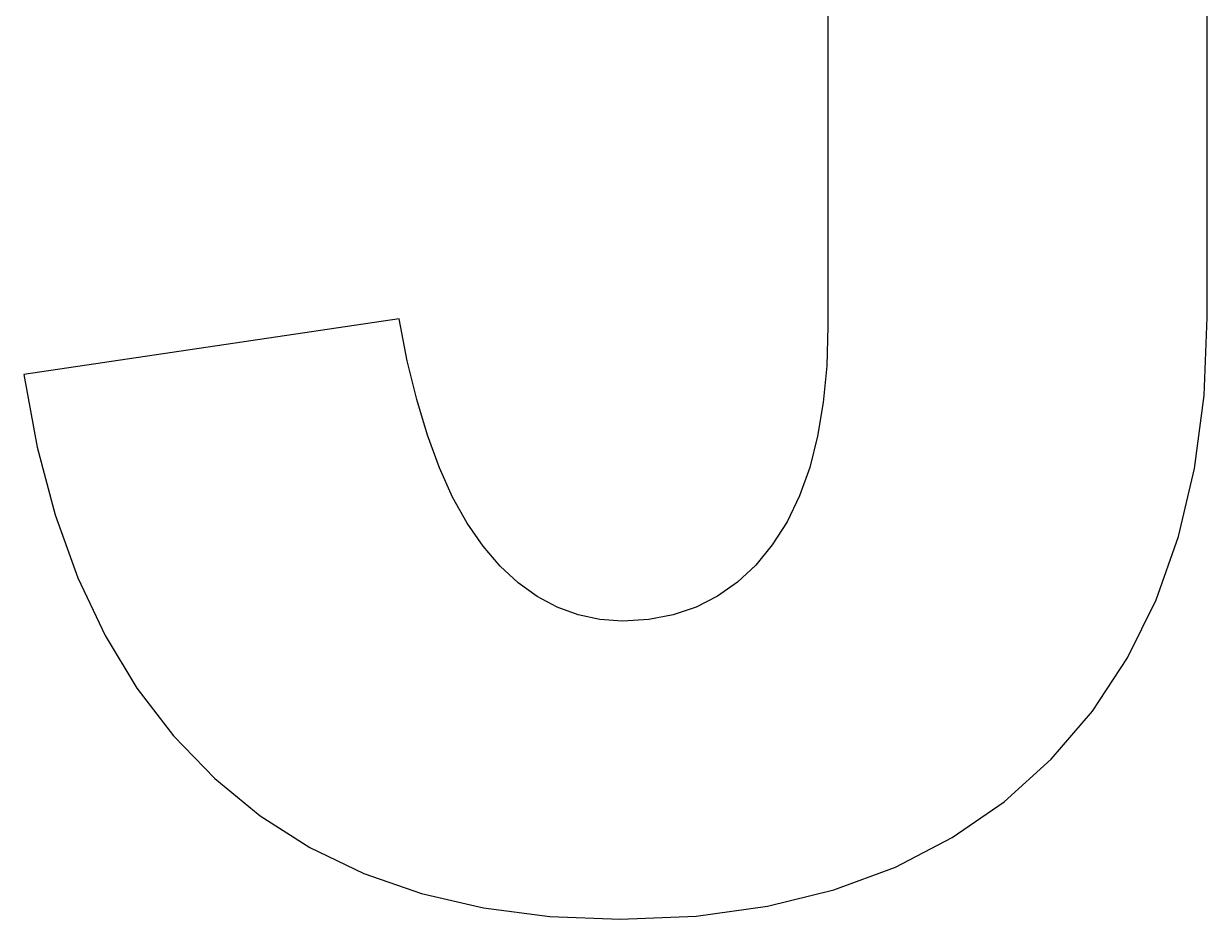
# Model space of a CAD drawing. Header units: metres. Extents: x -97 to 97, y -190 to 7.
# Drawn here: x -70.6 to 59.4, y -189.6 to -91.3 of the extents above; entities that cross this region are included whole.
import ezdxf

# ---------------------------------------------------------------- set-up
doc = ezdxf.new("R2010")
doc.units = ezdxf.units.M

msp = doc.modelspace()

# ---------------------------------------------------------------- linework, layer by layer
for p, q in [((59.3648, -123.584), (59.3648, -6.99013)), ((17.6965, -28.3425), (17.6965, -124.574)), ((-29.3578, -123.724), (-70.5997, -129.818)), ((-28.4752, -128.329), (-29.3578, -123.724)), ((17.6965, -124.574), (17.5721, -128.882)), ((59.0148, -132.139), (59.3648, -123.584)), ((-27.4481, -132.586), (-28.4752, -128.329)), ((-70.5997, -129.818), (-69.1306, -137.804)), ((17.5721, -128.882), (17.199, -132.894)), ((57.9648, -140.151), (59.0148, -132.139)), ((-26.2765, -136.497), (-27.4481, -132.586)), ((17.199, -132.894), (16.5771, -136.611)), ((-24.9604, -140.061), (-26.2765, -136.497)), ((16.5771, -136.611), (15.7065, -140.033)), ((-69.1306, -137.804), (-67.1523, -145.241)), ((-23.4998, -143.278), (-24.9604, -140.061)), ((15.7065, -140.033), (14.5871, -143.159)), ((56.2147, -147.62), (57.9648, -140.151)), ((-21.8947, -146.147), (-23.4998, -143.278)), ((14.5871, -143.159), (13.2189, -145.991)), ((-67.1523, -145.241), (-64.665, -152.128)), ((-20.145, -148.67), (-21.8947, -146.147)), ((13.2189, -145.991), (11.6021, -148.528)), ((53.7646, -154.544), (56.2147, -147.62)), ((-18.2705, -150.851), (-20.145, -148.67)), ((11.6021, -148.528), (9.77402, -150.746)), ((9.77402, -150.746), (7.77249, -152.624)), ((-16.2919, -152.696), (-18.2705, -150.851)), ((-64.665, -152.128), (-61.6685, -158.465)), ((-14.2093, -154.206), (-16.2919, -152.696)), ((7.77249, -152.624), (5.59744, -154.16)), ((-12.0225, -155.38), (-14.2093, -154.206)), ((5.59744, -154.16), (3.24887, -155.354)), ((50.6145, -160.925), (53.7646, -154.544)), ((-9.73172, -156.219), (-12.0225, -155.38)), ((3.24887, -155.354), (0.726791, -156.207)), ((-7.33684, -156.722), (-9.73172, -156.219)), ((-4.83788, -156.89), (-7.33684, -156.722)), ((-1.96878, -156.719), (-4.83788, -156.89)), ((0.726791, -156.207), (-1.96878, -156.719)), ((-61.6685, -158.465), (-58.1629, -164.253)), ((46.7644, -166.762), (50.6145, -160.925)), ((-58.1629, -164.253), (-54.1483, -169.492)), ((42.2143, -172.055), (46.7644, -166.762)), ((-54.1483, -169.492), (-49.6245, -174.181)), ((37.0486, -176.717), (42.2143, -172.055)), ((-49.6245, -174.181), (-44.6206, -178.279)), ((31.3507, -180.662), (37.0486, -176.717)), ((-44.6206, -178.279), (-39.1655, -181.747)), ((-39.1655, -181.747), (-33.2591, -184.584)), ((25.1206, -183.89), (31.3507, -180.662)), ((18.3582, -186.4), (25.1206, -183.89)), ((-33.2591, -184.584), (-26.9017, -186.791)), ((-26.9017, -186.791), (-20.093, -188.367)), ((11.0637, -188.193), (18.3582, -186.4)), ((-20.093, -188.367), (-12.8331, -189.313)), ((3.23689, -189.269), (11.0637, -188.193)), ((-12.8331, -189.313), (-5.12212, -189.628)), ((-5.12212, -189.628), (3.23689, -189.269))]:
    msp.add_line(p, q)

doc.saveas('drawing.dxf')
